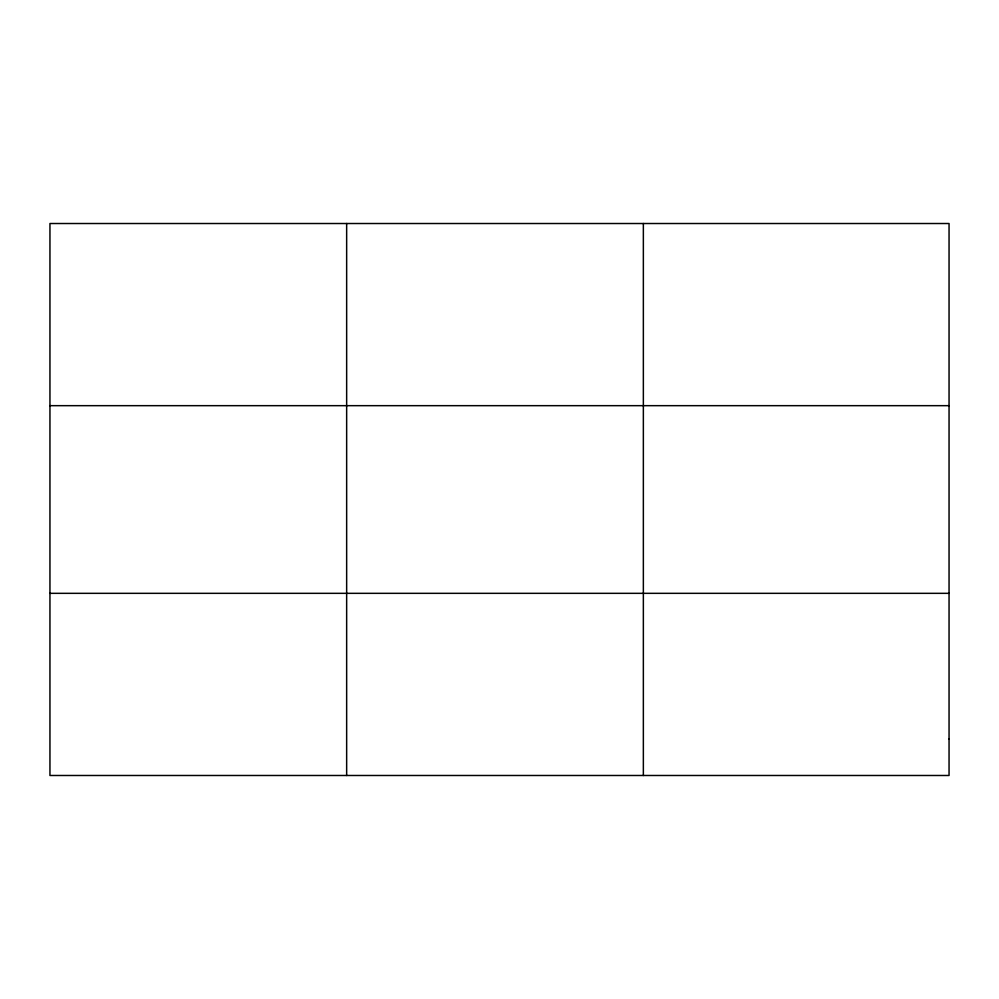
<?xml version="1.0" encoding="UTF-8"?>
<svg xmlns="http://www.w3.org/2000/svg" width="999" height="999" viewBox="0 0 999 999"><rect width="100%" height="100%" fill="white"/><g stroke="black" fill="none" stroke-linecap="round" stroke-linejoin="round"><path stroke-width="1.5" d="M346.653 223.514L346.653 775.486M643.356 223.514L643.356 775.486M49.95 405.669L949.05 405.669M49.95 593.331L949.05 593.331M949.05 739.06L949.05 775.486L49.95 775.486L49.95 223.514L949.05 223.514L949.05 739.06"/></g></svg>
